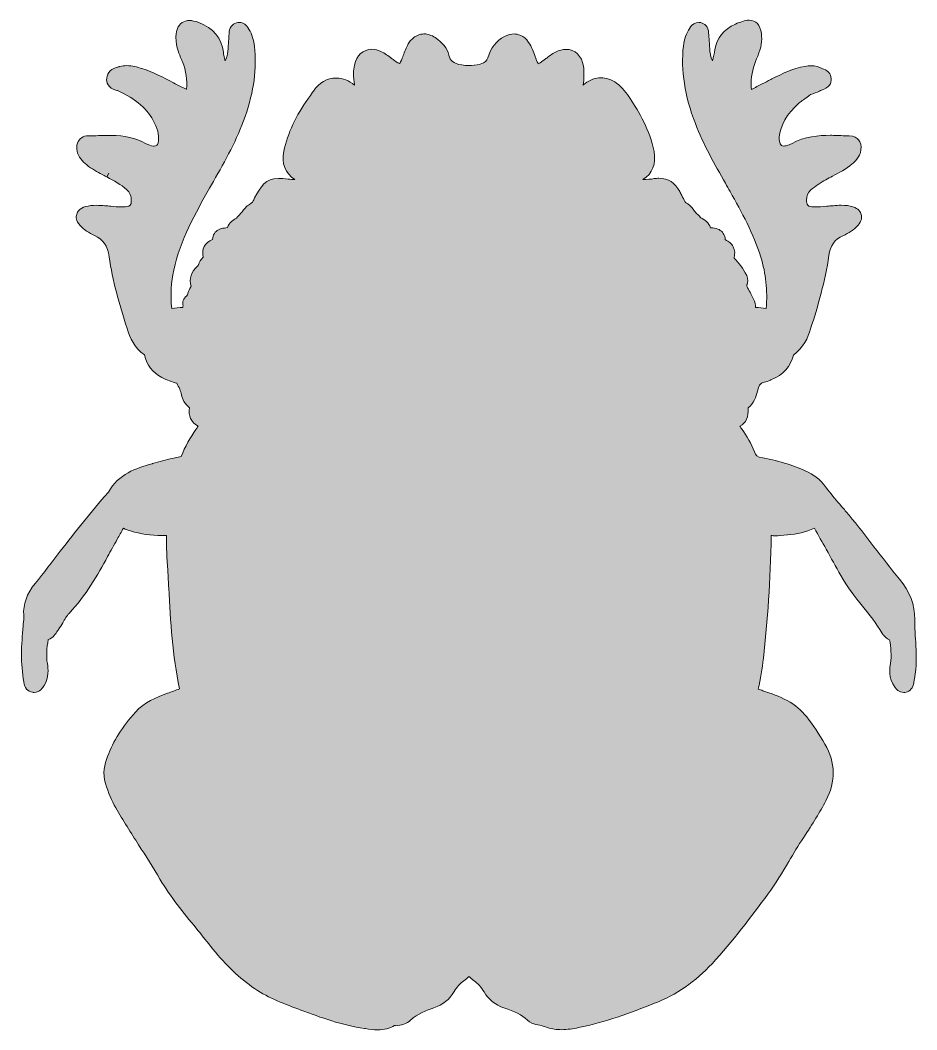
# Model space of a CAD drawing. Extents: x 49 to 1950, y -754 to -246.
# Drawn here: x 1014 to 1466, y -754 to -246 of the extents above; entities that cross this region are included whole.
import ezdxf

# ---------------------------------------------------------------- set-up
doc = ezdxf.new("R2010")
doc.units = 0
doc.header["$MEASUREMENT"] = 0
doc.layers.add('Layer 1', color=7, linetype='Continuous')

# ---------------------------------------------------------------- blocks, each defined once
blk = doc.blocks.new('block 6')
at = {"layer": 'Layer 1', "true_color": 0x532214}
h = blk.add_hatch(color=19, dxfattribs=at)
h.dxf.hatch_style = 2
edge = h.paths.add_edge_path()
edge.add_spline(control_points=[(1465.06, -557.2), (1464.85, -554.03), (1464.64, -550.74), (1464.67, -547.6), (1464.76, -540.14), (1462.27, -533.48), (1457.04, -527.24), (1452.61, -521.95), (1448.32, -516.35), (1444.15, -510.93), (1440.13, -505.68), (1435.96, -500.25), (1431.63, -495.03), (1430.38, -493.53), (1429.08, -492.05), (1427.82, -490.61), (1425.45, -487.91), (1423, -485.11), (1420.95, -482.23), (1418.02, -478.1), (1414.89, -475.3), (1411.09, -473.42), (1404.59, -470.21), (1397.1, -467.85), (1388.18, -466.23), (1385.14, -465.67), (1384.62, -464.95), (1384.01, -463.19), (1382.53, -458.91), (1380.1, -455.31), (1377.75, -451.84), (1377.4, -451.31), (1377.04, -450.78), (1376.68, -450.24), (1379.94, -448.48), (1381.08, -445.8), (1380.77, -441.07), (1383.72, -438.69), (1384.83, -435.51), (1385.52, -432.68), (1386.44, -428.87), (1387.52, -428.39), (1388.82, -428.15), (1390.01, -427.94), (1391.02, -427.5), (1391.85, -427.15), (1391.98, -427.09), (1392.12, -427.03), (1392.25, -426.98), (1398.62, -424.34), (1402.42, -420.11), (1403.58, -414.41), (1408.73, -410.85), (1410.93, -405.56), (1412.28, -401.29), (1415.94, -389.68), (1419.66, -377.27), (1421.51, -364.38), (1422.25, -359.21), (1424.42, -356.12), (1428.56, -354.35), (1431.54, -353.08), (1434.08, -351.31), (1436.13, -349.08), (1438.11, -346.93), (1438.1, -344.94), (1437.74, -343.65), (1437.39, -342.35), (1436.36, -340.63), (1433.52, -339.79), (1431.76, -339.26), (1429.92, -339.02), (1427.73, -339.02), (1426.35, -339.02), (1425.02, -339.12), (1423.74, -339.21), (1423.74, -339.21), (1423.46, -339.23), (1423.46, -339.23), (1422.47, -339.3), (1421.49, -339.38), (1420.49, -339.47), (1418.4, -339.64), (1416.24, -339.83), (1414.18, -339.87), (1414.11, -339.87), (1414.04, -339.87), (1413.97, -339.87), (1412.49, -339.87), (1411.42, -339.57), (1410.87, -339.02), (1410.28, -338.42), (1410.16, -337.33), (1410.17, -336.52), (1410.19, -334.34), (1410.89, -332.69), (1412.38, -331.32), (1414.64, -329.25), (1417.37, -327.61), (1419.98, -326.16), (1421.05, -325.56), (1422.17, -324.98), (1423.26, -324.41), (1426.62, -322.65), (1430.1, -320.83), (1433.27, -318.19), (1434.21, -317.41), (1437.07, -315.03), (1437.61, -311.02), (1437.89, -308.99), (1437.46, -307.31), (1436.34, -306.03), (1435.57, -305.15), (1434.14, -304.1), (1431.66, -304.1), (1430.34, -304.1), (1429.01, -304.03), (1427.6, -303.95), (1426.36, -303.89), (1425.08, -303.82), (1423.78, -303.8), (1423.27, -303.79), (1422.75, -303.78), (1422.24, -303.78), (1416.32, -303.78), (1409.37, -304.29), (1402.72, -308.02), (1402.04, -308.41), (1401.14, -308.73), (1399.96, -309.02), (1399.52, -309.13), (1399.11, -309.19), (1398.73, -309.19), (1398.73, -309.19), (1398.73, -309.19), (1398.72, -309.19), (1398.16, -309.19), (1396.85, -309.18), (1396.57, -306.62), (1396.49, -305.93), (1396.48, -305.3), (1396.53, -304.73), (1397.06, -298.63), (1400.14, -293.31), (1406.5, -287.48), (1407.08, -286.94), (1407.86, -286.43), (1408.68, -285.89), (1409.8, -285.15), (1411.06, -284.32), (1412.21, -283.19), (1413.94, -282.81), (1415.44, -282.11), (1416.67, -281.53), (1417.4, -281.19), (1418.08, -280.87), (1418.7, -280.66), (1422.42, -279.4), (1423.07, -276.47), (1422.5, -274.34), (1421.9, -272.14), (1420.3, -270.62), (1418.25, -270.25), (1416.56, -269.27), (1414.62, -268.78), (1412.46, -268.78), (1411.52, -268.78), (1410.51, -268.87), (1409.37, -269.06), (1403.23, -270.1), (1397.94, -272.77), (1392.83, -275.35), (1392.83, -275.35), (1392.18, -275.68), (1392.18, -275.68), (1390.75, -276.4), (1389.33, -277.15), (1387.94, -277.87), (1386.17, -278.81), (1384.34, -279.76), (1382.51, -280.66), (1382.33, -279.12), (1382.24, -277.55), (1382.34, -276.02), (1382.65, -271.53), (1384.2, -267.35), (1385.66, -263.86), (1387.41, -259.71), (1387.99, -256.12), (1387.5, -252.57), (1386.87, -248.09), (1384.8, -245.82), (1381.33, -245.82), (1380.35, -245.82), (1379.33, -246.02), (1377.91, -246.48), (1376.88, -246.82), (1375.68, -247.22), (1374.49, -247.77), (1368.49, -250.53), (1365, -254.88), (1364.13, -260.71), (1363.87, -262.45), (1363.48, -264.26), (1362.92, -266.23), (1362.23, -265.14), (1361.84, -263.69), (1361.63, -261.61), (1361.46, -259.85), (1361.34, -258.02), (1361.21, -256.24), (1361.12, -254.94), (1361.03, -253.6), (1360.92, -252.28), (1360.92, -252.28), (1360.92, -252.27), (1360.92, -252.27), (1360.96, -249.04), (1358.92, -247.46), (1357, -247.05), (1356.65, -246.98), (1356.3, -246.94), (1355.96, -246.94), (1354.1, -246.94), (1352.59, -247.86), (1351.46, -249.67), (1351.46, -249.67), (1351.4, -249.76), (1351.4, -249.76), (1349.68, -252.4), (1348.61, -255.45), (1348.24, -258.84), (1346.91, -271.1), (1348.87, -283.87), (1354.26, -297.89), (1358.34, -308.52), (1363.96, -318.39), (1369.4, -327.95), (1370.19, -329.34), (1370.98, -330.73), (1371.77, -332.12), (1377.56, -342.36), (1383.52, -353.35), (1387.2, -365.14), (1389.78, -373.38), (1390.68, -381.87), (1389.93, -391.01), (1388.12, -390.68), (1386.32, -390.54), (1384.58, -390.48), (1384.47, -389.12), (1384.25, -387.69), (1383.61, -386.36), (1382.73, -384.53), (1381.71, -382.58), (1380.57, -380.59), (1380.1, -379.78), (1380.13, -379.66), (1380.2, -379.23), (1380.22, -379.15), (1380.25, -379.03), (1380.28, -378.91), (1380.52, -377.97), (1380.97, -376.23), (1380.09, -374.41), (1378.3, -370.76), (1376.23, -367.87), (1373.79, -365.59), (1374.15, -363.4), (1374.28, -361.69), (1373.37, -359.89), (1372.51, -358.2), (1371.13, -357.28), (1369.28, -356.31), (1369.26, -354.9), (1368.78, -353.85), (1368.3, -353.15), (1367.23, -351.58), (1365.48, -350.67), (1363.12, -350.45), (1363.12, -350.45), (1362.89, -350.43), (1362.89, -350.43), (1362.39, -350.38), (1362.06, -350.34), (1361.84, -350.3), (1361.09, -347.86), (1358.97, -346.2), (1357, -345.35), (1356.69, -344.87), (1356.22, -344.21), (1355.44, -343.69), (1354.96, -343.37), (1354.44, -342.67), (1353.89, -341.92), (1353.06, -340.79), (1352.02, -339.39), (1350.43, -338.34), (1349.35, -337.63), (1349.13, -337.42), (1349.01, -337.17), (1348.49, -336.12), (1347.95, -335.1), (1347.43, -334.12), (1347.08, -333.45), (1346.71, -332.76), (1346.37, -332.08), (1344.14, -327.71), (1340.54, -325.41), (1335.95, -325.41), (1335.17, -325.41), (1334.35, -325.47), (1333.52, -325.61), (1331.74, -325.9), (1329.89, -326.06), (1327.89, -326.1), (1332.67, -323.08), (1334.68, -318.08), (1333.46, -311.87), (1331.34, -301.11), (1325.91, -292.03), (1321.41, -285.33), (1321.41, -285.33), (1321.38, -285.28), (1321.38, -285.28), (1319.65, -282.7), (1317.69, -279.77), (1314.63, -277.57), (1312.09, -275.74), (1309.44, -274.81), (1306.76, -274.81), (1303.98, -274.81), (1301.28, -275.81), (1298.73, -277.77), (1298.43, -278), (1298.14, -278.23), (1297.86, -278.46), (1298.21, -275.41), (1298.41, -272.26), (1297.92, -268.96), (1297.16, -263.82), (1293.71, -260.5), (1289.13, -260.5), (1287.4, -260.5), (1285.62, -260.98), (1283.83, -261.92), (1282.03, -262.88), (1280.54, -264.02), (1279.09, -265.13), (1279.09, -265.13), (1279.06, -265.16), (1279.06, -265.16), (1278.62, -265.49), (1278.18, -265.83), (1277.74, -266.16), (1276.37, -267.16), (1275.56, -267.56), (1275.14, -267.72), (1274.9, -267.36), (1274.46, -266.59), (1273.89, -264.99), (1273.78, -264.68), (1273.67, -264.38), (1273.56, -264.05), (1272.75, -261.72), (1271.91, -259.31), (1270.34, -256.99), (1267.86, -253.31), (1264.7, -252.77), (1263.04, -252.77), (1261.46, -252.77), (1259.87, -253.2), (1258.18, -254.08), (1254.09, -256.23), (1251.33, -259.72), (1249.76, -264.76), (1249.31, -266.17), (1248.5, -267.24), (1245.96, -267.88), (1243.95, -268.4), (1242.03, -268.64), (1240.08, -268.64), (1238.94, -268.64), (1237.79, -268.55), (1236.64, -268.38), (1232.25, -267.7), (1230.94, -265.99), (1230.26, -263.46), (1229.3, -259.87), (1227.04, -256.96), (1223.34, -254.58), (1221.43, -253.36), (1219.52, -252.74), (1217.65, -252.74), (1215.82, -252.74), (1212.37, -253.39), (1209.76, -257.77), (1208.6, -259.73), (1207.88, -261.7), (1207.18, -263.62), (1207.03, -264.05), (1206.87, -264.47), (1206.71, -264.9), (1206.1, -266.51), (1205.64, -267.32), (1205.38, -267.7), (1204.96, -267.53), (1204.15, -267.11), (1202.81, -266.13), (1202.33, -265.78), (1201.86, -265.42), (1201.36, -265.04), (1199.81, -263.84), (1198.04, -262.48), (1195.9, -261.5), (1194.43, -260.82), (1192.94, -260.48), (1191.48, -260.48), (1187.07, -260.48), (1183.53, -263.66), (1182.67, -268.4), (1182.16, -271.28), (1182.07, -273.72), (1182.4, -276.07), (1182.51, -276.86), (1182.62, -277.66), (1182.73, -278.46), (1179.93, -276.17), (1176.75, -274.95), (1173.52, -274.95), (1168.94, -274.95), (1164.84, -277.3), (1161.98, -281.56), (1161.98, -281.56), (1161.6, -282.13), (1161.6, -282.13), (1160.92, -283.14), (1160.22, -284.19), (1159.52, -285.16), (1153.14, -293.89), (1149.08, -302.62), (1147.1, -311.83), (1145.81, -317.84), (1147.91, -323.01), (1152.66, -326.07), (1151.55, -326.03), (1150.44, -325.94), (1149.33, -325.83), (1147.42, -325.63), (1145.84, -325.47), (1144.46, -325.47), (1137.79, -325.47), (1135.53, -329.6), (1132.41, -335.32), (1132.25, -335.61), (1132.11, -335.91), (1131.99, -336.2), (1131.65, -337.08), (1131.22, -337.69), (1129.88, -338.54), (1128.26, -339.56), (1127.11, -341), (1126.1, -342.28), (1125.59, -342.92), (1125.11, -343.52), (1124.65, -343.97), (1124.25, -344.37), (1123.94, -344.75), (1123.66, -345.08), (1123.53, -345.24), (1123.36, -345.45), (1123.26, -345.56), (1121.84, -346.22), (1119.53, -347.67), (1118.78, -350.27), (1118.36, -350.36), (1117.58, -350.43), (1117.26, -350.46), (1117.26, -350.46), (1117.18, -350.47), (1117.18, -350.47), (1115, -350.67), (1113.23, -351.64), (1112.19, -353.19), (1111.59, -354.1), (1111.28, -355.13), (1111.29, -356.19), (1107.07, -358.04), (1105.64, -360.78), (1106.59, -365.22), (1105.06, -366.28), (1104.5, -367.95), (1104.28, -368.61), (1104.26, -368.67), (1104.24, -368.72), (1104.23, -368.77), (1104.09, -369.16), (1103.93, -369.43), (1103.73, -369.6), (1100.55, -372.33), (1099.39, -375.97), (1100.43, -379.91), (1100.4, -379.96), (1100.36, -380.02), (1100.31, -380.09), (1099.59, -381.19), (1099.19, -382.31), (1098.87, -383.22), (1098.72, -383.62), (1098.39, -384.56), (1098.23, -384.67), (1096.4, -385.89), (1096.01, -388.02), (1096.43, -389.66), (1096.4, -389.85), (1096.31, -390.25), (1096.26, -390.45), (1096.26, -390.46), (1096.26, -390.46), (1096.26, -390.46), (1094.45, -390.52), (1092.57, -390.66), (1090.67, -391), (1090.07, -383.98), (1090.4, -377.65), (1091.68, -371.71), (1094.94, -356.63), (1102.79, -342.73), (1109.72, -330.46), (1110.38, -329.29), (1111.04, -328.12), (1111.7, -326.96), (1117.57, -316.63), (1123.63, -305.96), (1127.65, -294.29), (1132.04, -281.55), (1133.58, -270), (1132.36, -259.01), (1132.01, -255.82), (1131.07, -252.94), (1129.59, -250.45), (1129.57, -250.43), (1129.56, -250.4), (1129.55, -250.37), (1129.55, -250.37), (1129.52, -250.32), (1129.52, -250.32), (1128.39, -248.1), (1126.75, -246.98), (1124.66, -246.98), (1124.21, -246.98), (1123.75, -247.04), (1123.31, -247.16), (1120.94, -247.79), (1119.56, -249.77), (1119.53, -252.61), (1119.53, -252.61), (1119.53, -252.73), (1119.53, -252.73), (1119.45, -253.95), (1119.38, -255.16), (1119.32, -256.35), (1119.22, -258.04), (1119.13, -259.79), (1118.97, -261.45), (1118.76, -263.63), (1118.35, -265.14), (1117.65, -266.27), (1117.2, -264.72), (1116.84, -263.29), (1116.68, -261.9), (1115.88, -254.81), (1111.7, -249.8), (1104.28, -247.02), (1102.37, -246.31), (1100.93, -245.99), (1099.61, -245.99), (1096.75, -245.99), (1094.6, -247.44), (1093.57, -250.08), (1092.84, -251.94), (1092.83, -253.94), (1092.83, -255.02), (1092.82, -255.56), (1092.89, -256.03), (1092.93, -256.33), (1092.93, -256.33), (1092.94, -256.37), (1092.94, -256.37), (1092.94, -256.44), (1092.95, -256.5), (1092.96, -256.56), (1093.28, -259.95), (1094.46, -262.82), (1095.59, -265.59), (1095.76, -265.99), (1095.92, -266.39), (1096.08, -266.79), (1097.92, -271.37), (1098.6, -275.92), (1098.13, -280.61), (1098.08, -280.58), (1098.02, -280.56), (1097.97, -280.53), (1097.08, -280.12), (1096.24, -279.74), (1095.44, -279.33), (1094.14, -278.67), (1092.82, -277.97), (1091.54, -277.3), (1086.55, -274.67), (1081.38, -271.96), (1075.69, -270.17), (1073.35, -269.43), (1070.83, -268.71), (1068.07, -268.71), (1066.84, -268.71), (1065.63, -268.86), (1064.49, -269.14), (1064.35, -269.18), (1064.2, -269.21), (1064.05, -269.24), (1064.05, -269.24), (1064.01, -269.25), (1064.01, -269.25), (1060.21, -270.05), (1058.17, -272.01), (1057.95, -275.08), (1057.83, -276.85), (1058.32, -280), (1063.07, -281.19), (1063.19, -281.22), (1063.32, -281.25), (1063.42, -281.28), (1072.72, -285.42), (1078.65, -290.6), (1082.08, -297.59), (1084.02, -301.55), (1084.55, -304.64), (1083.79, -307.62), (1083.5, -308.75), (1082.96, -309.19), (1081.84, -309.19), (1081.73, -309.19), (1081.61, -309.18), (1081.49, -309.17), (1080.28, -309.07), (1079, -308.65), (1077.56, -307.88), (1072.48, -305.15), (1066.84, -303.82), (1060.3, -303.82), (1060.3, -303.82), (1060, -303.83), (1060, -303.83), (1056.87, -303.85), (1053.52, -303.89), (1050.12, -304.1), (1050.06, -304.09), (1049.98, -304.08), (1049.9, -304.08), (1049.58, -304.04), (1049.15, -303.99), (1048.66, -303.99), (1046.12, -303.99), (1044.05, -305.45), (1043.26, -307.79), (1042.38, -310.38), (1042.98, -313.24), (1044.91, -315.63), (1045.84, -316.8), (1046.86, -317.82), (1047.93, -318.69), (1050.43, -320.71), (1053.12, -322.15), (1055.73, -323.56), (1055.73, -323.56), (1056.29, -323.86), (1056.29, -323.86), (1056.85, -324.16), (1057.4, -324.46), (1057.96, -324.75), (1057.96, -324.75), (1058.96, -322.89), (1058.96, -322.89), (1058.96, -322.89), (1057.99, -324.77), (1057.99, -324.77), (1061.64, -326.71), (1065.09, -328.55), (1067.94, -331.09), (1069.73, -332.68), (1070.45, -334.4), (1070.35, -336.82), (1070.27, -338.86), (1069.8, -339.39), (1067.85, -339.69), (1067.04, -339.81), (1066.18, -339.87), (1065.21, -339.87), (1063.57, -339.87), (1061.87, -339.7), (1060.07, -339.51), (1059.09, -339.41), (1058.08, -339.31), (1057.04, -339.23), (1055.52, -339.12), (1054.25, -339.04), (1052.88, -339.04), (1050.78, -339.04), (1049, -339.25), (1047.3, -339.7), (1044.33, -340.49), (1043.25, -342.23), (1042.86, -343.55), (1042.48, -344.88), (1042.46, -346.92), (1044.54, -349.17), (1046.47, -351.25), (1048.93, -352.96), (1051.85, -354.27), (1056.15, -356.18), (1058.41, -359.48), (1059.18, -364.96), (1060.88, -377), (1064.27, -388.41), (1068.2, -401.01), (1069.65, -405.66), (1071.83, -410.84), (1077, -414.4), (1078.06, -419.43), (1080.97, -423.23), (1085.66, -425.7), (1088.36, -427.11), (1091.08, -428.01), (1093.15, -428.64), (1093.17, -428.64), (1093.18, -428.65), (1093.19, -428.65), (1094.36, -430.65), (1095.31, -432.45), (1095.59, -434.4), (1095.93, -436.87), (1097.28, -439.01), (1099.71, -440.94), (1098.89, -445.01), (1100.35, -448.19), (1103.96, -450.2), (1103.62, -450.74), (1103.27, -451.27), (1102.93, -451.8), (1102.93, -451.8), (1102.89, -451.85), (1102.89, -451.85), (1100.17, -456.07), (1097.35, -460.43), (1095.47, -465.46), (1094.44, -465.7), (1093.4, -465.93), (1092.38, -466.16), (1092.38, -466.16), (1092.32, -466.17), (1092.32, -466.17), (1089.05, -466.91), (1085.67, -467.66), (1082.35, -468.67), (1081.88, -468.81), (1081.41, -468.95), (1080.94, -469.09), (1080.94, -469.09), (1080.78, -469.14), (1080.78, -469.14), (1072.84, -471.52), (1063.85, -474.2), (1058.82, -483.51), (1058.75, -483.59), (1058.67, -483.67), (1058.58, -483.77), (1050.06, -493.22), (1042.21, -503.38), (1034.62, -513.22), (1030.51, -518.56), (1026.26, -524.07), (1021.96, -529.39), (1017.73, -534.62), (1015.84, -539.86), (1016.19, -545.41), (1016.27, -546.81), (1016.13, -548.31), (1015.98, -549.9), (1015.95, -550.21), (1015.92, -550.52), (1015.89, -550.83), (1015.04, -560.34), (1014.43, -569.66), (1016.32, -579.05), (1016.32, -579.05), (1016.33, -579.12), (1016.33, -579.12), (1016.52, -581.97), (1018.15, -583.88), (1020.67, -584.24), (1020.91, -584.27), (1021.16, -584.29), (1021.4, -584.29), (1024.49, -584.29), (1025.88, -581.82), (1026.34, -581.01), (1026.34, -581.01), (1026.35, -580.98), (1026.35, -580.98), (1026.38, -580.93), (1026.41, -580.88), (1026.44, -580.84), (1028.94, -576.78), (1028.59, -572.58), (1028.11, -569.77), (1027.46, -565.92), (1027.79, -562.12), (1028.55, -557.72), (1031.11, -556.75), (1032.47, -554.58), (1033.25, -553.33), (1033.25, -553.33), (1033.27, -553.3), (1033.27, -553.3), (1033.41, -553.08), (1033.55, -552.86), (1033.69, -552.65), (1034.48, -551.49), (1035.17, -550.32), (1035.84, -549.18), (1036.88, -547.41), (1037.87, -545.73), (1039.04, -544.49), (1047.51, -535.51), (1053.49, -525.03), (1058.42, -515.9), (1059.99, -512.99), (1061.65, -510.05), (1063.25, -507.2), (1063.25, -507.2), (1063.26, -507.18), (1063.26, -507.18), (1064.28, -505.36), (1065.33, -503.5), (1066.36, -501.63), (1067.62, -502.24), (1068.87, -502.66), (1069.98, -503), (1075.06, -504.54), (1080.34, -505.33), (1085.68, -505.33), (1086.46, -505.33), (1087.24, -505.31), (1088.02, -505.28), (1087.95, -511.16), (1088.32, -517.01), (1088.68, -522.7), (1088.78, -524.34), (1088.88, -525.98), (1088.98, -527.62), (1089.05, -528.99), (1089.13, -530.36), (1089.21, -531.75), (1090.13, -548.43), (1091.09, -565.66), (1094.61, -582.53), (1093.6, -582.89), (1092.6, -583.26), (1091.62, -583.62), (1091.62, -583.62), (1091.59, -583.63), (1091.59, -583.63), (1090.59, -584), (1089.59, -584.37), (1088.58, -584.73), (1082.91, -586.75), (1076.98, -589.14), (1072.45, -594.16), (1065.86, -601.45), (1061.27, -608.77), (1058.41, -616.53), (1056.98, -620.45), (1055.73, -625.13), (1057.36, -630.17), (1058.89, -634.86), (1060.35, -638.75), (1062.52, -642.48), (1066.2, -648.79), (1070.18, -655.01), (1074.03, -661.03), (1077.64, -666.66), (1081.36, -672.48), (1084.79, -678.31), (1090.05, -687.26), (1096.61, -695.28), (1102.96, -703.03), (1105.36, -705.98), (1107.85, -709.02), (1110.22, -712.05), (1116.64, -720.29), (1123.46, -726.97), (1131.07, -732.49), (1138.26, -737.7), (1146.34, -740.73), (1154.15, -743.67), (1154.15, -743.67), (1155.74, -744.27), (1155.74, -744.27), (1165.7, -748.02), (1176.37, -751.82), (1187.69, -753.5), (1187.69, -753.5), (1188.2, -753.57), (1188.2, -753.57), (1190.2, -753.87), (1192.27, -754.18), (1194.46, -754.18), (1197.64, -754.18), (1200.39, -753.49), (1202.84, -752.08), (1203.06, -752.09), (1203.27, -752.1), (1203.49, -752.1), (1206.32, -752.1), (1208.9, -751.12), (1210.93, -749.26), (1214.47, -746.05), (1218.85, -744.35), (1222.68, -743.12), (1227.1, -741.7), (1230.51, -738.95), (1232.83, -734.95), (1234.19, -732.61), (1235.79, -730.84), (1237.72, -729.54), (1238.74, -728.86), (1239.6, -728.11), (1240.32, -727.29), (1240.98, -728.03), (1241.76, -728.71), (1242.66, -729.34), (1244.77, -730.8), (1246.47, -732.69), (1247.88, -735.12), (1250.12, -739), (1253.6, -741.77), (1257.94, -743.11), (1263.25, -744.76), (1266.9, -746.69), (1269.79, -749.37), (1271.15, -750.63), (1272.58, -751.33), (1274.04, -751.46), (1275.33, -751.58), (1276.73, -752.04), (1278.22, -752.53), (1279.79, -753.04), (1281.41, -753.57), (1283.25, -753.85), (1284.42, -754.02), (1285.65, -754.11), (1286.91, -754.11), (1289.91, -754.11), (1292.82, -753.62), (1295.51, -753.09), (1308.9, -750.45), (1321.51, -745.57), (1333.71, -740.85), (1344.6, -736.64), (1354.35, -729.92), (1362.69, -720.88), (1373.07, -709.62), (1382.49, -697.02), (1390.79, -685.91), (1394.76, -680.61), (1398.1, -674.91), (1401.33, -669.39), (1403.65, -665.43), (1406.06, -661.33), (1408.62, -657.51), (1413.47, -650.29), (1416.96, -644.56), (1419.91, -638.91), (1425.05, -629.12), (1424.9, -619.76), (1419.45, -610.28), (1416.57, -605.28), (1413.58, -600.81), (1410.3, -596.61), (1407.67, -593.24), (1404.38, -590.48), (1400.51, -588.4), (1396.5, -586.26), (1392.32, -584.82), (1388.27, -583.43), (1387.51, -583.17), (1386.73, -582.9), (1385.95, -582.63), (1387.03, -577.58), (1387.89, -572.38), (1388.5, -567.12), (1390.71, -548.25), (1392, -528.02), (1392.44, -505.35), (1393.06, -505.38), (1393.69, -505.4), (1394.34, -505.4), (1396.18, -505.4), (1398.12, -505.27), (1400.6, -504.99), (1405.3, -504.46), (1409.88, -503.78), (1414.18, -501.57), (1416.15, -505.13), (1418.14, -508.7), (1420.08, -512.16), (1420.08, -512.16), (1420.13, -512.24), (1420.13, -512.24), (1422.54, -516.55), (1425.03, -521.01), (1427.43, -525.41), (1430.56, -531.13), (1434.57, -536.11), (1438.44, -540.93), (1441.89, -545.21), (1445.45, -549.63), (1448.15, -554.35), (1448.48, -554.94), (1448.85, -555.33), (1449.05, -555.54), (1449.05, -555.54), (1449.07, -555.55), (1449.08, -555.56), (1449.48, -556.03), (1450.47, -557.16), (1452.03, -557.77), (1452.67, -561.45), (1453.12, -565.64), (1452.43, -569.81), (1452.14, -571.61), (1451.24, -577.08), (1454.77, -581.75), (1454.77, -581.75), (1454.84, -581.84), (1454.84, -581.84), (1455.28, -582.45), (1456.61, -584.31), (1459.2, -584.31), (1459.57, -584.31), (1459.94, -584.27), (1460.3, -584.19), (1462.5, -583.69), (1463.92, -581.97), (1464.22, -579.43), (1464.22, -579.43), (1464.23, -579.35), (1464.23, -579.35), (1464.32, -578.73), (1464.42, -578.12), (1464.51, -577.5), (1464.51, -577.5), (1464.52, -577.43), (1464.52, -577.43), (1464.76, -575.89), (1465, -574.3), (1465.17, -572.68), (1465.73, -567.39), (1465.39, -562.21), (1465.06, -557.2)], knot_values=[0, 0, 0, 0, 1, 1, 1, 2, 2, 2, 3, 3, 3, 4, 4, 4, 5, 5, 5, 6, 6, 6, 7, 7, 7, 8, 8, 8, 9, 9, 9, 10, 10, 10, 11, 11, 11, 12, 12, 12, 13, 13, 13, 14, 14, 14, 15, 15, 15, 16, 16, 16, 17, 17, 17, 18, 18, 18, 19, 19, 19, 20, 20, 20, 21, 21, 21, 22, 22, 22, 23, 23, 23, 24, 24, 24, 25, 25, 25, 26, 26, 26, 27, 27, 27, 28, 28, 28, 29, 29, 29, 30, 30, 30, 31, 31, 31, 32, 32, 32, 33, 33, 33, 34, 34, 34, 35, 35, 35, 36, 36, 36, 37, 37, 37, 38, 38, 38, 39, 39, 39, 40, 40, 40, 41, 41, 41, 42, 42, 42, 43, 43, 43, 44, 44, 44, 45, 45, 45, 46, 46, 46, 47, 47, 47, 48, 48, 48, 49, 49, 49, 50, 50, 50, 51, 51, 51, 52, 52, 52, 53, 53, 53, 54, 54, 54, 55, 55, 55, 56, 56, 56, 57, 57, 57, 58, 58, 58, 59, 59, 59, 60, 60, 60, 61, 61, 61, 62, 62, 62, 63, 63, 63, 64, 64, 64, 65, 65, 65, 66, 66, 66, 67, 67, 67, 68, 68, 68, 69, 69, 69, 70, 70, 70, 71, 71, 71, 72, 72, 72, 73, 73, 73, 74, 74, 74, 75, 75, 75, 76, 76, 76, 77, 77, 77, 78, 78, 78, 79, 79, 79, 80, 80, 80, 81, 81, 81, 82, 82, 82, 83, 83, 83, 84, 84, 84, 85, 85, 85, 86, 86, 86, 87, 87, 87, 88, 88, 88, 89, 89, 89, 90, 90, 90, 91, 91, 91, 92, 92, 92, 93, 93, 93, 94, 94, 94, 95, 95, 95, 96, 96, 96, 97, 97, 97, 98, 98, 98, 99, 99, 99, 100, 100, 100, 101, 101, 101, 102, 102, 102, 103, 103, 103, 104, 104, 104, 105, 105, 105, 106, 106, 106, 107, 107, 107, 108, 108, 108, 109, 109, 109, 110, 110, 110, 111, 111, 111, 112, 112, 112, 113, 113, 113, 114, 114, 114, 115, 115, 115, 116, 116, 116, 117, 117, 117, 118, 118, 118, 119, 119, 119, 120, 120, 120, 121, 121, 121, 122, 122, 122, 123, 123, 123, 124, 124, 124, 125, 125, 125, 126, 126, 126, 127, 127, 127, 128, 128, 128, 129, 129, 129, 130, 130, 130, 131, 131, 131, 132, 132, 132, 133, 133, 133, 134, 134, 134, 135, 135, 135, 136, 136, 136, 137, 137, 137, 138, 138, 138, 139, 139, 139, 140, 140, 140, 141, 141, 141, 142, 142, 142, 143, 143, 143, 144, 144, 144, 145, 145, 145, 146, 146, 146, 147, 147, 147, 148, 148, 148, 149, 149, 149, 150, 150, 150, 151, 151, 151, 152, 152, 152, 153, 153, 153, 154, 154, 154, 155, 155, 155, 156, 156, 156, 157, 157, 157, 158, 158, 158, 159, 159, 159, 160, 160, 160, 161, 161, 161, 162, 162, 162, 163, 163, 163, 164, 164, 164, 165, 165, 165, 166, 166, 166, 167, 167, 167, 168, 168, 168, 169, 169, 169, 170, 170, 170, 171, 171, 171, 172, 172, 172, 173, 173, 173, 174, 174, 174, 175, 175, 175, 176, 176, 176, 177, 177, 177, 178, 178, 178, 179, 179, 179, 180, 180, 180, 181, 181, 181, 182, 182, 182, 183, 183, 183, 184, 184, 184, 185, 185, 185, 186, 186, 186, 187, 187, 187, 188, 188, 188, 189, 189, 189, 190, 190, 190, 191, 191, 191, 192, 192, 192, 193, 193, 193, 194, 194, 194, 195, 195, 195, 196, 196, 196, 197, 197, 197, 198, 198, 198, 199, 199, 199, 200, 200, 200, 201, 201, 201, 202, 202, 202, 203, 203, 203, 204, 204, 204, 205, 205, 205, 206, 206, 206, 207, 207, 207, 208, 208, 208, 209, 209, 209, 210, 210, 210, 211, 211, 211, 212, 212, 212, 213, 213, 213, 214, 214, 214, 215, 215, 215, 216, 216, 216, 217, 217, 217, 218, 218, 218, 219, 219, 219, 220, 220, 220, 221, 221, 221, 222, 222, 222, 223, 223, 223, 224, 224, 224, 225, 225, 225, 226, 226, 226, 227, 227, 227, 228, 228, 228, 229, 229, 229, 230, 230, 230, 231, 231, 231, 232, 232, 232, 233, 233, 233, 234, 234, 234, 235, 235, 235, 236, 236, 236, 237, 237, 237, 238, 238, 238, 239, 239, 239, 240, 240, 240, 241, 241, 241, 242, 242, 242, 243, 243, 243, 244, 244, 244, 245, 245, 245, 246, 246, 246, 247, 247, 247, 248, 248, 248, 249, 249, 249, 250, 250, 250, 251, 251, 251, 252, 252, 252, 253, 253, 253, 254, 254, 254, 255, 255, 255, 256, 256, 256, 257, 257, 257, 258, 258, 258, 259, 259, 259, 260, 260, 260, 261, 261, 261, 262, 262, 262, 263, 263, 263, 264, 264, 264, 265, 265, 265, 266, 266, 266, 267, 267, 267, 268, 268, 268, 269, 269, 269, 270, 270, 270, 271, 271, 271, 272, 272, 272, 273, 273, 273, 274, 274, 274, 275, 275, 275, 276, 276, 276, 277, 277, 277, 278, 278, 278, 279, 279, 279, 280, 280, 280, 281, 281, 281, 282, 282, 282, 283, 283, 283, 284, 284, 284, 285, 285, 285, 286, 286, 286, 287, 287, 287, 288, 288, 288, 289, 289, 289, 290, 290, 290, 291, 291, 291, 292, 292, 292, 293, 293, 293, 294, 294, 294, 295, 295, 295, 296, 296, 296, 297, 297, 297, 298, 298, 298, 299, 299, 299, 300, 300, 300, 301, 301, 301, 302, 302, 302, 303, 303, 303, 304, 304, 304, 305, 305, 305, 306, 306, 306, 307, 307, 307, 308, 308, 308, 309, 309, 309, 310, 310, 310, 311, 311, 311, 312, 312, 312, 313, 313, 313, 314, 314, 314, 315, 315, 315, 316, 316, 316, 317, 317, 317, 318, 318, 318, 319, 319, 319, 320, 320, 320, 321, 321, 321, 322, 322, 322, 323, 323, 323, 324, 324, 324, 325, 325, 325, 326, 326, 326, 327, 327, 327, 328, 328, 328, 329, 329, 329, 330, 330, 330, 331, 331, 331, 332, 332, 332, 333, 333, 333, 334, 334, 334, 335, 335, 335, 336, 336, 336, 337, 337, 337, 338, 338, 338, 339, 339, 339, 340, 340, 340, 341, 341, 341, 342, 342, 342, 343, 343, 343, 344, 344, 344, 345, 345, 345, 346, 346, 346, 347, 347, 347, 348, 348, 348, 349, 349, 349, 350, 350, 350, 351, 351, 351, 352, 352, 352, 353, 353, 353, 354, 354, 354, 355, 355, 355, 356, 356, 356, 357, 357, 357, 357], degree=3, periodic=1)
at = {"layer": 'Layer 1', "lineweight": 0}
blk.add_open_spline([(1465.06, -557.2), (1464.85, -554.03), (1464.64, -550.74), (1464.67, -547.6), (1464.76, -540.14), (1462.27, -533.48), (1457.04, -527.24), (1452.61, -521.95), (1448.32, -516.35), (1444.15, -510.93), (1440.13, -505.68), (1435.96, -500.25), (1431.63, -495.03), (1430.38, -493.53), (1429.08, -492.05), (1427.82, -490.61), (1425.45, -487.91), (1423, -485.11), (1420.95, -482.23), (1418.02, -478.1), (1414.89, -475.3), (1411.09, -473.42), (1404.59, -470.21), (1397.1, -467.85), (1388.18, -466.23), (1385.14, -465.67), (1384.62, -464.95), (1384.01, -463.19), (1382.53, -458.91), (1380.1, -455.31), (1377.75, -451.84), (1377.4, -451.31), (1377.04, -450.78), (1376.68, -450.24), (1379.94, -448.48), (1381.08, -445.8), (1380.77, -441.07), (1383.72, -438.69), (1384.83, -435.51), (1385.52, -432.68), (1386.44, -428.87), (1387.52, -428.39), (1388.82, -428.15), (1390.01, -427.94), (1391.02, -427.5), (1391.85, -427.15), (1391.98, -427.09), (1392.12, -427.03), (1392.25, -426.98), (1398.62, -424.34), (1402.42, -420.11), (1403.58, -414.41), (1408.73, -410.85), (1410.93, -405.56), (1412.28, -401.29), (1415.94, -389.68), (1419.66, -377.27), (1421.51, -364.38), (1422.25, -359.21), (1424.42, -356.12), (1428.56, -354.35), (1431.54, -353.08), (1434.08, -351.31), (1436.13, -349.08), (1438.11, -346.93), (1438.1, -344.94), (1437.74, -343.65), (1437.39, -342.35), (1436.36, -340.63), (1433.52, -339.79), (1431.76, -339.26), (1429.92, -339.02), (1427.73, -339.02), (1426.35, -339.02), (1425.02, -339.12), (1423.74, -339.21), (1423.74, -339.21), (1423.46, -339.23), (1423.46, -339.23), (1422.47, -339.3), (1421.49, -339.38), (1420.49, -339.47), (1418.4, -339.64), (1416.24, -339.83), (1414.18, -339.87), (1414.11, -339.87), (1414.04, -339.87), (1413.97, -339.87), (1412.49, -339.87), (1411.42, -339.57), (1410.87, -339.02), (1410.28, -338.42), (1410.16, -337.33), (1410.17, -336.52), (1410.19, -334.34), (1410.89, -332.69), (1412.38, -331.32), (1414.64, -329.25), (1417.37, -327.61), (1419.98, -326.16), (1421.05, -325.56), (1422.17, -324.98), (1423.26, -324.41), (1426.62, -322.65), (1430.1, -320.83), (1433.27, -318.19), (1434.21, -317.41), (1437.07, -315.03), (1437.61, -311.02), (1437.89, -308.99), (1437.46, -307.31), (1436.34, -306.03), (1435.57, -305.15), (1434.14, -304.1), (1431.66, -304.1), (1430.34, -304.1), (1429.01, -304.03), (1427.6, -303.95), (1426.36, -303.89), (1425.08, -303.82), (1423.78, -303.8), (1423.27, -303.79), (1422.75, -303.78), (1422.24, -303.78), (1416.32, -303.78), (1409.37, -304.29), (1402.72, -308.02), (1402.04, -308.41), (1401.14, -308.73), (1399.96, -309.02), (1399.52, -309.13), (1399.11, -309.19), (1398.73, -309.19), (1398.73, -309.19), (1398.73, -309.19), (1398.72, -309.19), (1398.16, -309.19), (1396.85, -309.18), (1396.57, -306.62), (1396.49, -305.93), (1396.48, -305.3), (1396.53, -304.73), (1397.06, -298.63), (1400.14, -293.31), (1406.5, -287.48), (1407.08, -286.94), (1407.86, -286.43), (1408.68, -285.89), (1409.8, -285.15), (1411.06, -284.32), (1412.21, -283.19), (1413.94, -282.81), (1415.44, -282.11), (1416.67, -281.53), (1417.4, -281.19), (1418.08, -280.87), (1418.7, -280.66), (1422.42, -279.4), (1423.07, -276.47), (1422.5, -274.34), (1421.9, -272.14), (1420.3, -270.62), (1418.25, -270.25), (1416.56, -269.27), (1414.62, -268.78), (1412.46, -268.78), (1411.52, -268.78), (1410.51, -268.87), (1409.37, -269.06), (1403.23, -270.1), (1397.94, -272.77), (1392.83, -275.35), (1392.83, -275.35), (1392.18, -275.68), (1392.18, -275.68), (1390.75, -276.4), (1389.33, -277.15), (1387.94, -277.87), (1386.17, -278.81), (1384.34, -279.76), (1382.51, -280.66), (1382.33, -279.12), (1382.24, -277.55), (1382.34, -276.02), (1382.65, -271.53), (1384.2, -267.35), (1385.66, -263.86), (1387.41, -259.71), (1387.99, -256.12), (1387.5, -252.57), (1386.87, -248.09), (1384.8, -245.82), (1381.33, -245.82), (1380.35, -245.82), (1379.33, -246.02), (1377.91, -246.48), (1376.88, -246.82), (1375.68, -247.22), (1374.49, -247.77), (1368.49, -250.53), (1365, -254.88), (1364.13, -260.71), (1363.87, -262.45), (1363.48, -264.26), (1362.92, -266.23), (1362.23, -265.14), (1361.84, -263.69), (1361.63, -261.61), (1361.46, -259.85), (1361.34, -258.02), (1361.21, -256.24), (1361.12, -254.94), (1361.03, -253.6), (1360.92, -252.28), (1360.92, -252.28), (1360.92, -252.27), (1360.92, -252.27), (1360.96, -249.04), (1358.92, -247.46), (1357, -247.05), (1356.65, -246.98), (1356.3, -246.94), (1355.96, -246.94), (1354.1, -246.94), (1352.59, -247.86), (1351.46, -249.67), (1351.46, -249.67), (1351.4, -249.76), (1351.4, -249.76), (1349.68, -252.4), (1348.61, -255.45), (1348.24, -258.84), (1346.91, -271.1), (1348.87, -283.87), (1354.26, -297.89), (1358.34, -308.52), (1363.96, -318.39), (1369.4, -327.95), (1370.19, -329.34), (1370.98, -330.73), (1371.77, -332.12), (1377.56, -342.36), (1383.52, -353.35), (1387.2, -365.14), (1389.78, -373.38), (1390.68, -381.87), (1389.93, -391.01), (1388.12, -390.68), (1386.32, -390.54), (1384.58, -390.48), (1384.47, -389.12), (1384.25, -387.69), (1383.61, -386.36), (1382.73, -384.53), (1381.71, -382.58), (1380.57, -380.59), (1380.1, -379.78), (1380.13, -379.66), (1380.2, -379.23), (1380.22, -379.15), (1380.25, -379.03), (1380.28, -378.91), (1380.52, -377.97), (1380.97, -376.23), (1380.09, -374.41), (1378.3, -370.76), (1376.23, -367.87), (1373.79, -365.59), (1374.15, -363.4), (1374.28, -361.69), (1373.37, -359.89), (1372.51, -358.2), (1371.13, -357.28), (1369.28, -356.31), (1369.26, -354.9), (1368.78, -353.85), (1368.3, -353.15), (1367.23, -351.58), (1365.48, -350.67), (1363.12, -350.45), (1363.12, -350.45), (1362.89, -350.43), (1362.89, -350.43), (1362.39, -350.38), (1362.06, -350.34), (1361.84, -350.3), (1361.09, -347.86), (1358.97, -346.2), (1357, -345.35), (1356.69, -344.87), (1356.22, -344.21), (1355.44, -343.69), (1354.96, -343.37), (1354.44, -342.67), (1353.89, -341.92), (1353.06, -340.79), (1352.02, -339.39), (1350.43, -338.34), (1349.35, -337.63), (1349.13, -337.42), (1349.01, -337.17), (1348.49, -336.12), (1347.95, -335.1), (1347.43, -334.12), (1347.08, -333.45), (1346.71, -332.76), (1346.37, -332.08), (1344.14, -327.71), (1340.54, -325.41), (1335.95, -325.41), (1335.17, -325.41), (1334.35, -325.47), (1333.52, -325.61), (1331.74, -325.9), (1329.89, -326.06), (1327.89, -326.1), (1332.67, -323.08), (1334.68, -318.08), (1333.46, -311.87), (1331.34, -301.11), (1325.91, -292.03), (1321.41, -285.33), (1321.41, -285.33), (1321.38, -285.28), (1321.38, -285.28), (1319.65, -282.7), (1317.69, -279.77), (1314.63, -277.57), (1312.09, -275.74), (1309.44, -274.81), (1306.76, -274.81), (1303.98, -274.81), (1301.28, -275.81), (1298.73, -277.77), (1298.43, -278), (1298.14, -278.23), (1297.86, -278.46), (1298.21, -275.41), (1298.41, -272.26), (1297.92, -268.96), (1297.16, -263.82), (1293.71, -260.5), (1289.13, -260.5), (1287.4, -260.5), (1285.62, -260.98), (1283.83, -261.92), (1282.03, -262.88), (1280.54, -264.02), (1279.09, -265.13), (1279.09, -265.13), (1279.06, -265.16), (1279.06, -265.16), (1278.62, -265.49), (1278.18, -265.83), (1277.74, -266.16), (1276.37, -267.16), (1275.56, -267.56), (1275.14, -267.72), (1274.9, -267.36), (1274.46, -266.59), (1273.89, -264.99), (1273.78, -264.68), (1273.67, -264.38), (1273.56, -264.05), (1272.75, -261.72), (1271.91, -259.31), (1270.34, -256.99), (1267.86, -253.31), (1264.7, -252.77), (1263.04, -252.77), (1261.46, -252.77), (1259.87, -253.2), (1258.18, -254.08), (1254.09, -256.23), (1251.33, -259.72), (1249.76, -264.76), (1249.31, -266.17), (1248.5, -267.24), (1245.96, -267.88), (1243.95, -268.4), (1242.03, -268.64), (1240.08, -268.64), (1238.94, -268.64), (1237.79, -268.55), (1236.64, -268.38), (1232.25, -267.7), (1230.94, -265.99), (1230.26, -263.46), (1229.3, -259.87), (1227.04, -256.96), (1223.34, -254.58), (1221.43, -253.36), (1219.52, -252.74), (1217.65, -252.74), (1215.82, -252.74), (1212.37, -253.39), (1209.76, -257.77), (1208.6, -259.73), (1207.88, -261.7), (1207.18, -263.62), (1207.03, -264.05), (1206.87, -264.47), (1206.71, -264.9), (1206.1, -266.51), (1205.64, -267.32), (1205.38, -267.7), (1204.96, -267.53), (1204.15, -267.11), (1202.81, -266.13), (1202.33, -265.78), (1201.86, -265.42), (1201.36, -265.04), (1199.81, -263.84), (1198.04, -262.48), (1195.9, -261.5), (1194.43, -260.82), (1192.94, -260.48), (1191.48, -260.48), (1187.07, -260.48), (1183.53, -263.66), (1182.67, -268.4), (1182.16, -271.28), (1182.07, -273.72), (1182.4, -276.07), (1182.51, -276.86), (1182.62, -277.66), (1182.73, -278.46), (1179.93, -276.17), (1176.75, -274.95), (1173.52, -274.95), (1168.94, -274.95), (1164.84, -277.3), (1161.98, -281.56), (1161.98, -281.56), (1161.6, -282.13), (1161.6, -282.13), (1160.92, -283.14), (1160.22, -284.19), (1159.52, -285.16), (1153.14, -293.89), (1149.08, -302.62), (1147.1, -311.83), (1145.81, -317.84), (1147.91, -323.01), (1152.66, -326.07), (1151.55, -326.03), (1150.44, -325.94), (1149.33, -325.83), (1147.42, -325.63), (1145.84, -325.47), (1144.46, -325.47), (1137.79, -325.47), (1135.53, -329.6), (1132.41, -335.32), (1132.25, -335.61), (1132.11, -335.91), (1131.99, -336.2), (1131.65, -337.08), (1131.22, -337.69), (1129.88, -338.54), (1128.26, -339.56), (1127.11, -341), (1126.1, -342.28), (1125.59, -342.92), (1125.11, -343.52), (1124.65, -343.97), (1124.25, -344.37), (1123.94, -344.75), (1123.66, -345.08), (1123.53, -345.24), (1123.36, -345.45), (1123.26, -345.56), (1121.84, -346.22), (1119.53, -347.67), (1118.78, -350.27), (1118.36, -350.36), (1117.58, -350.43), (1117.26, -350.46), (1117.26, -350.46), (1117.18, -350.47), (1117.18, -350.47), (1115, -350.67), (1113.23, -351.64), (1112.19, -353.19), (1111.59, -354.1), (1111.28, -355.13), (1111.29, -356.19), (1107.07, -358.04), (1105.64, -360.78), (1106.59, -365.22), (1105.06, -366.28), (1104.5, -367.95), (1104.28, -368.61), (1104.26, -368.67), (1104.24, -368.72), (1104.23, -368.77), (1104.09, -369.16), (1103.93, -369.43), (1103.73, -369.6), (1100.55, -372.33), (1099.39, -375.97), (1100.43, -379.91), (1100.4, -379.96), (1100.36, -380.02), (1100.31, -380.09), (1099.59, -381.19), (1099.19, -382.31), (1098.87, -383.22), (1098.72, -383.62), (1098.39, -384.56), (1098.23, -384.67), (1096.4, -385.89), (1096.01, -388.02), (1096.43, -389.66), (1096.4, -389.85), (1096.31, -390.25), (1096.26, -390.45), (1096.26, -390.46), (1096.26, -390.46), (1096.26, -390.46), (1094.45, -390.52), (1092.57, -390.66), (1090.67, -391), (1090.07, -383.98), (1090.4, -377.65), (1091.68, -371.71), (1094.94, -356.63), (1102.79, -342.73), (1109.72, -330.46), (1110.38, -329.29), (1111.04, -328.12), (1111.7, -326.96), (1117.57, -316.63), (1123.63, -305.96), (1127.65, -294.29), (1132.04, -281.55), (1133.58, -270), (1132.36, -259.01), (1132.01, -255.82), (1131.07, -252.94), (1129.59, -250.45), (1129.57, -250.43), (1129.56, -250.4), (1129.55, -250.37), (1129.55, -250.37), (1129.52, -250.32), (1129.52, -250.32), (1128.39, -248.1), (1126.75, -246.98), (1124.66, -246.98), (1124.21, -246.98), (1123.75, -247.04), (1123.31, -247.16), (1120.94, -247.79), (1119.56, -249.77), (1119.53, -252.61), (1119.53, -252.61), (1119.53, -252.73), (1119.53, -252.73), (1119.45, -253.95), (1119.38, -255.16), (1119.32, -256.35), (1119.22, -258.04), (1119.13, -259.79), (1118.97, -261.45), (1118.76, -263.63), (1118.35, -265.14), (1117.65, -266.27), (1117.2, -264.72), (1116.84, -263.29), (1116.68, -261.9), (1115.88, -254.81), (1111.7, -249.8), (1104.28, -247.02), (1102.37, -246.31), (1100.93, -245.99), (1099.61, -245.99), (1096.75, -245.99), (1094.6, -247.44), (1093.57, -250.08), (1092.84, -251.94), (1092.83, -253.94), (1092.83, -255.02), (1092.82, -255.56), (1092.89, -256.03), (1092.93, -256.33), (1092.93, -256.33), (1092.94, -256.37), (1092.94, -256.37), (1092.94, -256.44), (1092.95, -256.5), (1092.96, -256.56), (1093.28, -259.95), (1094.46, -262.82), (1095.59, -265.59), (1095.76, -265.99), (1095.92, -266.39), (1096.08, -266.79), (1097.92, -271.37), (1098.6, -275.92), (1098.13, -280.61), (1098.08, -280.58), (1098.02, -280.56), (1097.97, -280.53), (1097.08, -280.12), (1096.24, -279.74), (1095.44, -279.33), (1094.14, -278.67), (1092.82, -277.97), (1091.54, -277.3), (1086.55, -274.67), (1081.38, -271.96), (1075.69, -270.17), (1073.35, -269.43), (1070.83, -268.71), (1068.07, -268.71), (1066.84, -268.71), (1065.63, -268.86), (1064.49, -269.14), (1064.35, -269.18), (1064.2, -269.21), (1064.05, -269.24), (1064.05, -269.24), (1064.01, -269.25), (1064.01, -269.25), (1060.21, -270.05), (1058.17, -272.01), (1057.95, -275.08), (1057.83, -276.85), (1058.32, -280), (1063.07, -281.19), (1063.19, -281.22), (1063.32, -281.25), (1063.42, -281.28), (1072.72, -285.42), (1078.65, -290.6), (1082.08, -297.59), (1084.02, -301.55), (1084.55, -304.64), (1083.79, -307.62), (1083.5, -308.75), (1082.96, -309.19), (1081.84, -309.19), (1081.73, -309.19), (1081.61, -309.18), (1081.49, -309.17), (1080.28, -309.07), (1079, -308.65), (1077.56, -307.88), (1072.48, -305.15), (1066.84, -303.82), (1060.3, -303.82), (1060.3, -303.82), (1060, -303.83), (1060, -303.83), (1056.87, -303.85), (1053.52, -303.89), (1050.12, -304.1), (1050.06, -304.09), (1049.98, -304.08), (1049.9, -304.08), (1049.58, -304.04), (1049.15, -303.99), (1048.66, -303.99), (1046.12, -303.99), (1044.05, -305.45), (1043.26, -307.79), (1042.38, -310.38), (1042.98, -313.24), (1044.91, -315.63), (1045.84, -316.8), (1046.86, -317.82), (1047.93, -318.69), (1050.43, -320.71), (1053.12, -322.15), (1055.73, -323.56), (1055.73, -323.56), (1056.29, -323.86), (1056.29, -323.86), (1056.85, -324.16), (1057.4, -324.46), (1057.96, -324.75), (1057.96, -324.75), (1058.96, -322.89), (1058.96, -322.89), (1058.96, -322.89), (1057.99, -324.77), (1057.99, -324.77), (1061.64, -326.71), (1065.09, -328.55), (1067.94, -331.09), (1069.73, -332.68), (1070.45, -334.4), (1070.35, -336.82), (1070.27, -338.86), (1069.8, -339.39), (1067.85, -339.69), (1067.04, -339.81), (1066.18, -339.87), (1065.21, -339.87), (1063.57, -339.87), (1061.87, -339.7), (1060.07, -339.51), (1059.09, -339.41), (1058.08, -339.31), (1057.04, -339.23), (1055.52, -339.12), (1054.25, -339.04), (1052.88, -339.04), (1050.78, -339.04), (1049, -339.25), (1047.3, -339.7), (1044.33, -340.49), (1043.25, -342.23), (1042.86, -343.55), (1042.48, -344.88), (1042.46, -346.92), (1044.54, -349.17), (1046.47, -351.25), (1048.93, -352.96), (1051.85, -354.27), (1056.15, -356.18), (1058.41, -359.48), (1059.18, -364.96), (1060.88, -377), (1064.27, -388.41), (1068.2, -401.01), (1069.65, -405.66), (1071.83, -410.84), (1077, -414.4), (1078.06, -419.43), (1080.97, -423.23), (1085.66, -425.7), (1088.36, -427.11), (1091.08, -428.01), (1093.15, -428.64), (1093.17, -428.64), (1093.18, -428.65), (1093.19, -428.65), (1094.36, -430.65), (1095.31, -432.45), (1095.59, -434.4), (1095.93, -436.87), (1097.28, -439.01), (1099.71, -440.94), (1098.89, -445.01), (1100.35, -448.19), (1103.96, -450.2), (1103.62, -450.74), (1103.27, -451.27), (1102.93, -451.8), (1102.93, -451.8), (1102.89, -451.85), (1102.89, -451.85), (1100.17, -456.07), (1097.35, -460.43), (1095.47, -465.46), (1094.44, -465.7), (1093.4, -465.93), (1092.38, -466.16), (1092.38, -466.16), (1092.32, -466.17), (1092.32, -466.17), (1089.05, -466.91), (1085.67, -467.66), (1082.35, -468.67), (1081.88, -468.81), (1081.41, -468.95), (1080.94, -469.09), (1080.94, -469.09), (1080.78, -469.14), (1080.78, -469.14), (1072.84, -471.52), (1063.85, -474.2), (1058.82, -483.51), (1058.75, -483.59), (1058.67, -483.67), (1058.58, -483.77), (1050.06, -493.22), (1042.21, -503.38), (1034.62, -513.22), (1030.51, -518.56), (1026.26, -524.07), (1021.96, -529.39), (1017.73, -534.62), (1015.84, -539.86), (1016.19, -545.41), (1016.27, -546.81), (1016.13, -548.31), (1015.98, -549.9), (1015.95, -550.21), (1015.92, -550.52), (1015.89, -550.83), (1015.04, -560.34), (1014.43, -569.66), (1016.32, -579.05), (1016.32, -579.05), (1016.33, -579.12), (1016.33, -579.12), (1016.52, -581.97), (1018.15, -583.88), (1020.67, -584.24), (1020.91, -584.27), (1021.16, -584.29), (1021.4, -584.29), (1024.49, -584.29), (1025.88, -581.82), (1026.34, -581.01), (1026.34, -581.01), (1026.35, -580.98), (1026.35, -580.98), (1026.38, -580.93), (1026.41, -580.88), (1026.44, -580.84), (1028.94, -576.78), (1028.59, -572.58), (1028.11, -569.77), (1027.46, -565.92), (1027.79, -562.12), (1028.55, -557.72), (1031.11, -556.75), (1032.47, -554.58), (1033.25, -553.33), (1033.25, -553.33), (1033.27, -553.3), (1033.27, -553.3), (1033.41, -553.08), (1033.55, -552.86), (1033.69, -552.65), (1034.48, -551.49), (1035.17, -550.32), (1035.84, -549.18), (1036.88, -547.41), (1037.87, -545.73), (1039.04, -544.49), (1047.51, -535.51), (1053.49, -525.03), (1058.42, -515.9), (1059.99, -512.99), (1061.65, -510.05), (1063.25, -507.2), (1063.25, -507.2), (1063.26, -507.18), (1063.26, -507.18), (1064.28, -505.36), (1065.33, -503.5), (1066.36, -501.63), (1067.62, -502.24), (1068.87, -502.66), (1069.98, -503), (1075.06, -504.54), (1080.34, -505.33), (1085.68, -505.33), (1086.46, -505.33), (1087.24, -505.31), (1088.02, -505.28), (1087.95, -511.16), (1088.32, -517.01), (1088.68, -522.7), (1088.78, -524.34), (1088.88, -525.98), (1088.98, -527.62), (1089.05, -528.99), (1089.13, -530.36), (1089.21, -531.75), (1090.13, -548.43), (1091.09, -565.66), (1094.61, -582.53), (1093.6, -582.89), (1092.6, -583.26), (1091.62, -583.62), (1091.62, -583.62), (1091.59, -583.63), (1091.59, -583.63), (1090.59, -584), (1089.59, -584.37), (1088.58, -584.73), (1082.91, -586.75), (1076.98, -589.14), (1072.45, -594.16), (1065.86, -601.45), (1061.27, -608.77), (1058.41, -616.53), (1056.98, -620.45), (1055.73, -625.13), (1057.36, -630.17), (1058.89, -634.86), (1060.35, -638.75), (1062.52, -642.48), (1066.2, -648.79), (1070.18, -655.01), (1074.03, -661.03), (1077.64, -666.66), (1081.36, -672.48), (1084.79, -678.31), (1090.05, -687.26), (1096.61, -695.28), (1102.96, -703.03), (1105.36, -705.98), (1107.85, -709.02), (1110.22, -712.05), (1116.64, -720.29), (1123.46, -726.97), (1131.07, -732.49), (1138.26, -737.7), (1146.34, -740.73), (1154.15, -743.67), (1154.15, -743.67), (1155.74, -744.27), (1155.74, -744.27), (1165.7, -748.02), (1176.37, -751.82), (1187.69, -753.5), (1187.69, -753.5), (1188.2, -753.57), (1188.2, -753.57), (1190.2, -753.87), (1192.27, -754.18), (1194.46, -754.18), (1197.64, -754.18), (1200.39, -753.49), (1202.84, -752.08), (1203.06, -752.09), (1203.27, -752.1), (1203.49, -752.1), (1206.32, -752.1), (1208.9, -751.12), (1210.93, -749.26), (1214.47, -746.05), (1218.85, -744.35), (1222.68, -743.12), (1227.1, -741.7), (1230.51, -738.95), (1232.83, -734.95), (1234.19, -732.61), (1235.79, -730.84), (1237.72, -729.54), (1238.74, -728.86), (1239.6, -728.11), (1240.32, -727.29), (1240.98, -728.03), (1241.76, -728.71), (1242.66, -729.34), (1244.77, -730.8), (1246.47, -732.69), (1247.88, -735.12), (1250.12, -739), (1253.6, -741.77), (1257.94, -743.11), (1263.25, -744.76), (1266.9, -746.69), (1269.79, -749.37), (1271.15, -750.63), (1272.58, -751.33), (1274.04, -751.46), (1275.33, -751.58), (1276.73, -752.04), (1278.22, -752.53), (1279.79, -753.04), (1281.41, -753.57), (1283.25, -753.85), (1284.42, -754.02), (1285.65, -754.11), (1286.91, -754.11), (1289.91, -754.11), (1292.82, -753.62), (1295.51, -753.09), (1308.9, -750.45), (1321.51, -745.57), (1333.71, -740.85), (1344.6, -736.64), (1354.35, -729.92), (1362.69, -720.88), (1373.07, -709.62), (1382.49, -697.02), (1390.79, -685.91), (1394.76, -680.61), (1398.1, -674.91), (1401.33, -669.39), (1403.65, -665.43), (1406.06, -661.33), (1408.62, -657.51), (1413.47, -650.29), (1416.96, -644.56), (1419.91, -638.91), (1425.05, -629.12), (1424.9, -619.76), (1419.45, -610.28), (1416.57, -605.28), (1413.58, -600.81), (1410.3, -596.61), (1407.67, -593.24), (1404.38, -590.48), (1400.51, -588.4), (1396.5, -586.26), (1392.32, -584.82), (1388.27, -583.43), (1387.51, -583.17), (1386.73, -582.9), (1385.95, -582.63), (1387.03, -577.58), (1387.89, -572.38), (1388.5, -567.12), (1390.71, -548.25), (1392, -528.02), (1392.44, -505.35), (1393.06, -505.38), (1393.69, -505.4), (1394.34, -505.4), (1396.18, -505.4), (1398.12, -505.27), (1400.6, -504.99), (1405.3, -504.46), (1409.88, -503.78), (1414.18, -501.57), (1416.15, -505.13), (1418.14, -508.7), (1420.08, -512.16), (1420.08, -512.16), (1420.13, -512.24), (1420.13, -512.24), (1422.54, -516.55), (1425.03, -521.01), (1427.43, -525.41), (1430.56, -531.13), (1434.57, -536.11), (1438.44, -540.93), (1441.89, -545.21), (1445.45, -549.63), (1448.15, -554.35), (1448.48, -554.94), (1448.85, -555.33), (1449.05, -555.54), (1449.05, -555.54), (1449.07, -555.55), (1449.08, -555.56), (1449.48, -556.03), (1450.47, -557.16), (1452.03, -557.77), (1452.67, -561.45), (1453.12, -565.64), (1452.43, -569.81), (1452.14, -571.61), (1451.24, -577.08), (1454.77, -581.75), (1454.77, -581.75), (1454.84, -581.84), (1454.84, -581.84), (1455.28, -582.45), (1456.61, -584.31), (1459.2, -584.31), (1459.57, -584.31), (1459.94, -584.27), (1460.3, -584.19), (1462.5, -583.69), (1463.92, -581.97), (1464.22, -579.43), (1464.22, -579.43), (1464.23, -579.35), (1464.23, -579.35), (1464.32, -578.73), (1464.42, -578.12), (1464.51, -577.5), (1464.51, -577.5), (1464.52, -577.43), (1464.52, -577.43), (1464.76, -575.89), (1465, -574.3), (1465.17, -572.68), (1465.73, -567.39), (1465.39, -562.21), (1465.06, -557.2)], degree=3, knots=[0, 0, 0, 0, 1, 1, 1, 2, 2, 2, 3, 3, 3, 4, 4, 4, 5, 5, 5, 6, 6, 6, 7, 7, 7, 8, 8, 8, 9, 9, 9, 10, 10, 10, 11, 11, 11, 12, 12, 12, 13, 13, 13, 14, 14, 14, 15, 15, 15, 16, 16, 16, 17, 17, 17, 18, 18, 18, 19, 19, 19, 20, 20, 20, 21, 21, 21, 22, 22, 22, 23, 23, 23, 24, 24, 24, 25, 25, 25, 26, 26, 26, 27, 27, 27, 28, 28, 28, 29, 29, 29, 30, 30, 30, 31, 31, 31, 32, 32, 32, 33, 33, 33, 34, 34, 34, 35, 35, 35, 36, 36, 36, 37, 37, 37, 38, 38, 38, 39, 39, 39, 40, 40, 40, 41, 41, 41, 42, 42, 42, 43, 43, 43, 44, 44, 44, 45, 45, 45, 46, 46, 46, 47, 47, 47, 48, 48, 48, 49, 49, 49, 50, 50, 50, 51, 51, 51, 52, 52, 52, 53, 53, 53, 54, 54, 54, 55, 55, 55, 56, 56, 56, 57, 57, 57, 58, 58, 58, 59, 59, 59, 60, 60, 60, 61, 61, 61, 62, 62, 62, 63, 63, 63, 64, 64, 64, 65, 65, 65, 66, 66, 66, 67, 67, 67, 68, 68, 68, 69, 69, 69, 70, 70, 70, 71, 71, 71, 72, 72, 72, 73, 73, 73, 74, 74, 74, 75, 75, 75, 76, 76, 76, 77, 77, 77, 78, 78, 78, 79, 79, 79, 80, 80, 80, 81, 81, 81, 82, 82, 82, 83, 83, 83, 84, 84, 84, 85, 85, 85, 86, 86, 86, 87, 87, 87, 88, 88, 88, 89, 89, 89, 90, 90, 90, 91, 91, 91, 92, 92, 92, 93, 93, 93, 94, 94, 94, 95, 95, 95, 96, 96, 96, 97, 97, 97, 98, 98, 98, 99, 99, 99, 100, 100, 100, 101, 101, 101, 102, 102, 102, 103, 103, 103, 104, 104, 104, 105, 105, 105, 106, 106, 106, 107, 107, 107, 108, 108, 108, 109, 109, 109, 110, 110, 110, 111, 111, 111, 112, 112, 112, 113, 113, 113, 114, 114, 114, 115, 115, 115, 116, 116, 116, 117, 117, 117, 118, 118, 118, 119, 119, 119, 120, 120, 120, 121, 121, 121, 122, 122, 122, 123, 123, 123, 124, 124, 124, 125, 125, 125, 126, 126, 126, 127, 127, 127, 128, 128, 128, 129, 129, 129, 130, 130, 130, 131, 131, 131, 132, 132, 132, 133, 133, 133, 134, 134, 134, 135, 135, 135, 136, 136, 136, 137, 137, 137, 138, 138, 138, 139, 139, 139, 140, 140, 140, 141, 141, 141, 142, 142, 142, 143, 143, 143, 144, 144, 144, 145, 145, 145, 146, 146, 146, 147, 147, 147, 148, 148, 148, 149, 149, 149, 150, 150, 150, 151, 151, 151, 152, 152, 152, 153, 153, 153, 154, 154, 154, 155, 155, 155, 156, 156, 156, 157, 157, 157, 158, 158, 158, 159, 159, 159, 160, 160, 160, 161, 161, 161, 162, 162, 162, 163, 163, 163, 164, 164, 164, 165, 165, 165, 166, 166, 166, 167, 167, 167, 168, 168, 168, 169, 169, 169, 170, 170, 170, 171, 171, 171, 172, 172, 172, 173, 173, 173, 174, 174, 174, 175, 175, 175, 176, 176, 176, 177, 177, 177, 178, 178, 178, 179, 179, 179, 180, 180, 180, 181, 181, 181, 182, 182, 182, 183, 183, 183, 184, 184, 184, 185, 185, 185, 186, 186, 186, 187, 187, 187, 188, 188, 188, 189, 189, 189, 190, 190, 190, 191, 191, 191, 192, 192, 192, 193, 193, 193, 194, 194, 194, 195, 195, 195, 196, 196, 196, 197, 197, 197, 198, 198, 198, 199, 199, 199, 200, 200, 200, 201, 201, 201, 202, 202, 202, 203, 203, 203, 204, 204, 204, 205, 205, 205, 206, 206, 206, 207, 207, 207, 208, 208, 208, 209, 209, 209, 210, 210, 210, 211, 211, 211, 212, 212, 212, 213, 213, 213, 214, 214, 214, 215, 215, 215, 216, 216, 216, 217, 217, 217, 218, 218, 218, 219, 219, 219, 220, 220, 220, 221, 221, 221, 222, 222, 222, 223, 223, 223, 224, 224, 224, 225, 225, 225, 226, 226, 226, 227, 227, 227, 228, 228, 228, 229, 229, 229, 230, 230, 230, 231, 231, 231, 232, 232, 232, 233, 233, 233, 234, 234, 234, 235, 235, 235, 236, 236, 236, 237, 237, 237, 238, 238, 238, 239, 239, 239, 240, 240, 240, 241, 241, 241, 242, 242, 242, 243, 243, 243, 244, 244, 244, 245, 245, 245, 246, 246, 246, 247, 247, 247, 248, 248, 248, 249, 249, 249, 250, 250, 250, 251, 251, 251, 252, 252, 252, 253, 253, 253, 254, 254, 254, 255, 255, 255, 256, 256, 256, 257, 257, 257, 258, 258, 258, 259, 259, 259, 260, 260, 260, 261, 261, 261, 262, 262, 262, 263, 263, 263, 264, 264, 264, 265, 265, 265, 266, 266, 266, 267, 267, 267, 268, 268, 268, 269, 269, 269, 270, 270, 270, 271, 271, 271, 272, 272, 272, 273, 273, 273, 274, 274, 274, 275, 275, 275, 276, 276, 276, 277, 277, 277, 278, 278, 278, 279, 279, 279, 280, 280, 280, 281, 281, 281, 282, 282, 282, 283, 283, 283, 284, 284, 284, 285, 285, 285, 286, 286, 286, 287, 287, 287, 288, 288, 288, 289, 289, 289, 290, 290, 290, 291, 291, 291, 292, 292, 292, 293, 293, 293, 294, 294, 294, 295, 295, 295, 296, 296, 296, 297, 297, 297, 298, 298, 298, 299, 299, 299, 300, 300, 300, 301, 301, 301, 302, 302, 302, 303, 303, 303, 304, 304, 304, 305, 305, 305, 306, 306, 306, 307, 307, 307, 308, 308, 308, 309, 309, 309, 310, 310, 310, 311, 311, 311, 312, 312, 312, 313, 313, 313, 314, 314, 314, 315, 315, 315, 316, 316, 316, 317, 317, 317, 318, 318, 318, 319, 319, 319, 320, 320, 320, 321, 321, 321, 322, 322, 322, 323, 323, 323, 324, 324, 324, 325, 325, 325, 326, 326, 326, 327, 327, 327, 328, 328, 328, 329, 329, 329, 330, 330, 330, 331, 331, 331, 332, 332, 332, 333, 333, 333, 334, 334, 334, 335, 335, 335, 336, 336, 336, 337, 337, 337, 338, 338, 338, 339, 339, 339, 340, 340, 340, 341, 341, 341, 342, 342, 342, 343, 343, 343, 344, 344, 344, 345, 345, 345, 346, 346, 346, 347, 347, 347, 348, 348, 348, 349, 349, 349, 350, 350, 350, 351, 351, 351, 352, 352, 352, 353, 353, 353, 354, 354, 354, 355, 355, 355, 356, 356, 356, 357, 357, 357, 357], dxfattribs=at)
blk = doc.blocks.new('block 2')
at = {"layer": 'Layer 1'}
blk.add_blockref('block 6', (0, 0), dxfattribs=at)

msp = doc.modelspace()

# ---------------------------------------------------------------- block references
at = {"layer": 'Layer 1'}
msp.add_blockref('block 2', (0, 0), dxfattribs=at)

doc.saveas('drawing.dxf')
